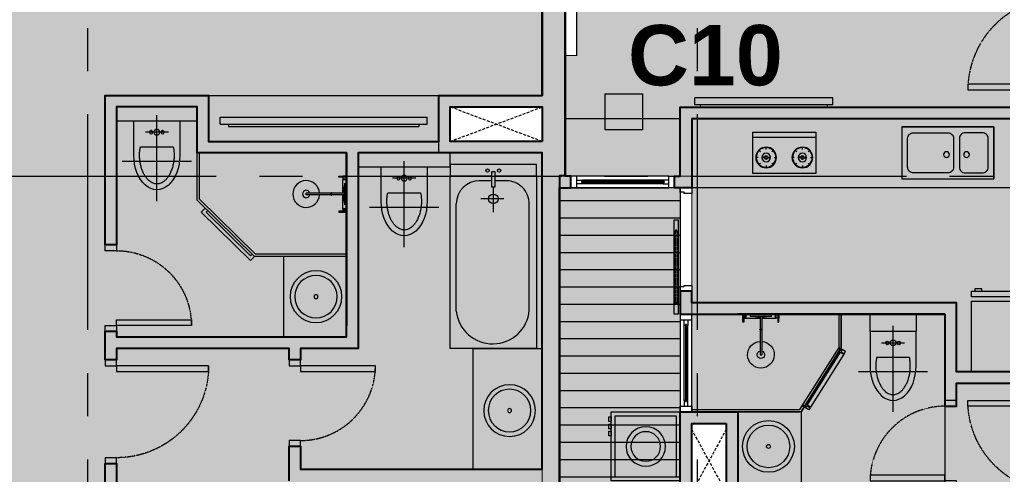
# Model space of a CAD drawing. Header units: millimetres. Extents: x -100356 to 314685, y 446 to 1273965.
# Drawn here: x 45398 to 53940, y 896608 to 900561 of the extents above; entities that cross this region are included whole.
import ezdxf
from ezdxf.enums import TextEntityAlignment as Align

# ---------------------------------------------------------------- set-up
doc = ezdxf.new("R2010")
doc.units = ezdxf.units.MM
for name, pattern in [('A1 - dp$0$DASHED2', [0.375, 0.25, -0.125]), ('A1 - dp$0$HIDDEN', [0.375, 0.25, -0.125]), ('A3 - dp$0$DASHED2', [0.375, 0.25, -0.125]), ('A3 - dp$0$HIDDEN', [0.375, 0.25, -0.125]), ('CENTER', [2, 1.25, -0.25, 0.25, -0.25]), ('Dash', [6, 3, -3])]:
    doc.linetypes.add(name, pattern=pattern)
for name, color, linetype, lineweight in [('$0$TUONG 2', 2, 'Continuous', 35), ('@ color hatch', 7, 'Continuous', 13), ('A.Concrete', 7, 'Continuous', 25), ('A1 - dp$0$A.Door', 4, 'Continuous', 13), ('A1 - dp$0$A.HACH 250', 250, 'Continuous', 5), ('A1 - dp$0$CUA', 5, 'Continuous', 9), ('A1 - dp$0$FURNITURE', 8, 'Continuous', 5), ('A1 - dp$0$TUONG 2', 2, 'Continuous', 25), ('A3 - dp$0$A.HACH 250', 250, 'Continuous', 5), ('A3 - dp$0$CUA', 5, 'Continuous', 9), ('A3 - dp$0$FURNITURE', 8, 'Continuous', 5), ('A3 - dp$0$TUONG 2', 2, 'Continuous', 25), ('Hatch-wall', 251, 'Continuous', 5), ('KÍNH', 150, 'Continuous', 9), ('LGI', 250, 'CENTER', 9), ('luoicot', 30, 'Continuous', 13), ('Text 35', 250, 'Continuous', 15)]:
    doc.layers.add(name, color=color, linetype=linetype, lineweight=lineweight)
doc.styles.add('ARIAL', font='Font - TrueType - Arial Bold.ttf')
doc.styles.add('arial_eng', font='ARIALNI.TTF')

# ---------------------------------------------------------------- blocks, each defined once
blk = doc.blocks.new('A3 - dp$0$A$C4168242D')
at = {"layer": 'A3 - dp$0$FURNITURE'}
for points in [[(300, 750), (300, 0)], [(0, 400), (600, 400)], [(100, 350), (100, 50), (500, 50), (500, 350)], [(157.1, 275.5), (442.9, 275.5)], [(400, 150), (200, 150)]]:
    blk.add_lwpolyline(points, dxfattribs=at)
for centre, radius in [((300, 150), 25), ((250, 150), 15), ((350, 150), 15)]:
    blk.add_circle(centre, radius, dxfattribs=at)
blk.add_ellipse((300, 350), major_axis=(0, 300), ratio=0.666667, start_param=4.712389, end_param=7.853982, dxfattribs=at)
blk.add_open_spline([(442.9, 275.5), (444.5, 283.4), (445.7, 291.4), (448.6, 313.5), (449.6, 327.6), (450.2, 356.1), (449.7, 370.4), (447.3, 398.6), (445.3, 412.5), (439.9, 439.6), (436.5, 452.7), (428.4, 477.8), (423.8, 489.7), (413.4, 512), (407.6, 522.4), (396.4, 539.6), (391.1, 546.8), (380.1, 559.9), (374.4, 565.7), (362.9, 575.9), (357.1, 580.3), (345.5, 587.6), (339.8, 590.6), (328.3, 595.4), (322.7, 597.1), (311.5, 599.4), (306, 600), (294.9, 600), (289.4, 599.5), (278.2, 597.3), (272.6, 595.7), (261.1, 591.1), (255.4, 588.1), (243.8, 580.9), (238, 576.6), (226.5, 566.5), (220.8, 560.8), (209.7, 547.9), (204.4, 540.8), (194.2, 525.3), (189.3, 516.9), (180.4, 498.9), (176.2, 489.4), (168.7, 469.5), (165.4, 459), (159.7, 437.4), (157.3, 426.3), (153.4, 403.6), (152, 392), (150.3, 368.5), (149.9, 356.7), (150.2, 333.1), (150.9, 321.3), (153.2, 298.1), (154.9, 286.7), (157.1, 275.5)], degree=3, knots=[4.428595, 4.428595, 4.428595, 4.428595, 4.521718, 4.521718, 4.681946, 4.681946, 4.842175, 4.842175, 5.002403, 5.002403, 5.162632, 5.162632, 5.32286, 5.32286, 5.483089, 5.483089, 5.615862, 5.615862, 5.748636, 5.748636, 5.88141, 5.88141, 6.014184, 6.014184, 6.146958, 6.146958, 6.279732, 6.279732, 6.412506, 6.412506, 6.545279, 6.545279, 6.678053, 6.678053, 6.810827, 6.810827, 6.943601, 6.943601, 7.076375, 7.076375, 7.209149, 7.209149, 7.341922, 7.341922, 7.474696, 7.474696, 7.60747, 7.60747, 7.740244, 7.740244, 7.873018, 7.873018, 8.005792, 8.005792, 8.137776, 8.137776, 8.137776, 8.137776], dxfattribs=at)
blk = doc.blocks.new('*U286')
for points in [[(-700, 100), (-750, 100), (-750, 0), (-700, 0)], [(0, 100), (-50, 100), (-50, 0), (0, 0)], [(-50, 0), (-100, 0), (-100, -650), (-50, -650)]]:
    blk.add_lwpolyline(points, close=True)
at = {"linetype": 'A3 - dp$0$HIDDEN'}
blk.add_arc((-50, 0), 650, 180, 270, dxfattribs=at)
blk = doc.blocks.new('A3 - dp$0$A$C722D3D91')
at = {"layer": 'A3 - dp$0$FURNITURE', "ltscale": 0.07}
for radius in [225, 185, 17]:
    blk.add_circle((0, 0), radius, dxfattribs=at)
blk = doc.blocks.new('A3 - dp$0$A$C588A0D6B')
at = {"layer": 'A3 - dp$0$FURNITURE'}
for p, q in [((-122, -38), (123, -38)), ((-122, -59), (-122, -38)), ((123, -59), (-122, -59)), ((-11, -64), (-11, -211)), ((9, -65), (9, -211)), ((123, -38), (123, -59)), ((9, -211), (-11, -211)), ((9, -220), (-11, -220)), ((-11, -220), (-11, -507)), ((9, -220), (9, -507)), ((9, -507), (-11, -507))]:
    blk.add_line(p, q, dxfattribs=at)
for points in [[(-178, -37), (-208, -37), (-208, -82), (-178, -82)], [(-208, -37), (-197, -37), (-197, -129), (-208, -129)], [(179, -37), (208, -37), (208, -82), (179, -82)], [(208, -37), (198, -37), (198, -129), (208, -129)]]:
    blk.add_lwpolyline(points, close=True, dxfattribs=at)
blk.add_lwpolyline([(-11, -82), (-171, -82), (-171, -38), (172, -38), (172, -82), (9, -82)], dxfattribs=at)
for centre, radius, start, end in [((0, 431), 505, 255.9943, 268.6524), ((0, 0), 65.5, 243.6552, 296.3448), ((0, 431), 505, 271.0236, 284.0057), ((-8, -215), 5.39, 127.2582, 232.7418), ((6, -215), 5.39, 307.2582, 52.7418), ((-1, -507), 155, 93.8501, 86.1499), ((-1, -507), 43, 104.0595, 75.9405)]:
    blk.add_arc(centre, radius, start, end, dxfattribs=at)
blk = doc.blocks.new('*U96')
for points in [[(-700, 100), (-750, 100), (-750, 0), (-700, 0)], [(0, 100), (-50, 100), (-50, 0), (0, 0)], [(-50, 0), (-100, 0), (-100, -650), (-50, -650)]]:
    blk.add_lwpolyline(points, close=True)
at = {"linetype": 'A3 - dp$0$HIDDEN'}
blk.add_arc((-50, 0), 650, 180, 270, dxfattribs=at)
blk = doc.blocks.new('*U98')
for points in [[(0, 100), (50, 100), (50, 0), (0, 0)], [(850, 100), (900, 100), (900, 0), (850, 0)], [(50, 0), (100, 0), (100, -800), (50, -800)]]:
    blk.add_lwpolyline(points, close=True)
at = {"linetype": 'A3 - dp$0$HIDDEN'}
blk.add_arc((50, 0), 800, 270, 0, dxfattribs=at)
blk = doc.blocks.new('tam nam1500 plus 100')
for p, q in [((-1276.1, 321.7), (-342.6, 321.7)), ((-298.7, -91.8), (-298.7, 108.5)), ((-142.6, 12.9), (-142.6, 121.7)), ((-198.5, 0), (-415.4, 0)), ((-142.6, -112.7), (-142.6, -12.9)), ((-1267.8, -312.7), (-342.6, -312.7))]:
    blk.add_line(p, q)
for points in [[(-100, -12.9), (-100, -375), (-1600, -375), (-1600, 375), (-100, 375), (-100, 12.9)], [(-100, -12.9), (-100, -375), (0, -375), (0, 375), (-100, 375), (-100, 12.9)]]:
    blk.add_lwpolyline(points)
blk.add_lwpolyline([(-198.5, 12.9), (-61.4, 12.9), (-61.4, -12.9), (-198.5, -12.9)], close=True)
for centre, radius in [((-298.7, 0), 41.7), ((-53.5, 49.4), 14.5), ((-53.5, -49.4), 14.5)]:
    blk.add_circle(centre, radius)
for centre, radius, start, end in [((-1241.3, 4.9), 318.7, 96.26491, 265.2417), ((-342.6, 121.7), 200, 0, 90), ((-342.6, -112.7), 200, 270, 0)]:
    blk.add_arc(centre, radius, start, end)
blk = doc.blocks.new('A3 - dp$0$A$C4E823157')
at = {"layer": 'A3 - dp$0$FURNITURE'}
for p, q in [((-600.2, 20), (-600.2, 80)), ((-600.2, 80), (599.8, 80)), ((599.8, 20), (599.8, 80)), ((-600.2, 20), (599.8, 20)), ((-550.8, 20), (-550.8, 0)), ((-550.8, 0), (550.8, 0)), ((550.8, 20), (550.8, 0))]:
    blk.add_line(p, q, dxfattribs=at)
blk = doc.blocks.new('3B2')
at = {"layer": '@ color hatch', "ltscale": 0.5}
h = blk.add_hatch(color=41, dxfattribs=at)
h.dxf.hatch_style = 1
h.paths.add_polyline_path([(7900.5, 0), (7500.2, 0), (7500.2, -102), (200, -102), (200, 196), (-1799.8, 196), (-1799.8, -102), (-3599.9, -102), (-3599.9, 1500), (200.1, 1500), (200.1, 4347.9), (1100.1, 4347.9), (1100.1, 4847.9), (200.1, 4847.9), (200.1, 9800.1), (399.5, 9800.1), (399.5, 11097.9), (3070.3, 11097.9), (3070.3, 11097.9), (4000, 11097.9), (4000, 11097.9), (7500.7, 11097.9), (7500.7, 11000.1), (9000.5, 11000.1), (9000.5, 5148.9), (7500.7, 5151.1), (7500.7, 4750), (7900.5, 4750)])
h.paths.add_polyline_path([(8100.5, 0), (9000, 0), (9000, 4750), (8100.5, 4750)], flags=17)
at = {"layer": 'Hatch-wall', "ltscale": 0.5}
h = blk.add_hatch(color=256, dxfattribs=at)
h.dxf.hatch_style = 1
h.paths.add_polyline_path([(1100.1, -102), (1100.1, -302), (-3799.9, -302), (-3799.9, 200), (-3599.9, 200), (-3599.9, -102)])
h.paths.add_polyline_path([(2300.1, 6647.8), (2400.1, 6647.9), (2400.1, 6547.9), (3900.1, 6547.9), (3900.1, 6647.9), (4000.1, 6647.9), (4000.1, 6397.9), (3900.1, 6397.9), (3900.1, 6447.9), (1900.1, 6447.9), (1900.1, 4847.9), (3200.1, 4847.9), (3200.1, 4447.9), (3900.1, 4447.9), (3900.1, 5647.9), (4000.1, 5647.9), (4000.1, 4347.9), (3100.1, 4347.9), (3100.1, 4747.9), (1100.1, 4747.9), (1100.1, 4347.9), (200.1, 4347.9), (200.1, 1497.9), (-3599.9, 1497.9), (-3599.9, 1500), (-3799.9, 1500), (-3799.9, 1647.9), (0.1, 1647.9), (0.1, 5047.9), (50.1, 5047.9), (50.9, 11298), (950.1, 11297.9), (950.1, 11097.9), (200.1, 11097.9), (200.1, 7697.9), (2400.1, 7697.9), (2400.1, 7397.9), (2300.1, 7397.9), (2300.1, 7597.9), (200.1, 7597.9), (200.1, 4847.9), (1000.1, 4847.9), (1800.1, 4847.9), (1800.1, 6547.9), (2200.1, 6547.9), (2300.1, 6547.9), (2300.1, 6547.8), (2300.1, 6547.8)])
h.paths.add_polyline_path([(200.1, 4747.9), (1000.1, 4747.9), (1000.1, 4447.9), (200.1, 4447.9)], flags=16)
h.paths.add_polyline_path([(3900.1, 11097.9), (3050.1, 11097.9), (3050.1, 11297.9), (4600.1, 11297.9), (4600.1, 11097.9), (4000.1, 11097.9), (4000.1, 8147.9), (4100.1, 8147.9), (4100.1, 8047.9), (4000.1, 8047.9), (4000.1, 7547.9), (3900.1, 7547.9)])
h.paths.add_polyline_path([(8800.5, 8047.9), (5200.1, 8047.9), (5200.1, 7997.9), (5100.1, 7997.9), (5100.1, 8047.9), (5000.1, 8047.9), (5000.1, 8147.9), (8800.5, 8147.9), (8800.5, 8572.9), (9000.5, 8572.9), (9000.5, 7686.9), (8800.5, 7686.9)])
h.paths.add_polyline_path([(9000.5, 5147.9), (9000.5, 5586.9), (8800.5, 5586.9), (8800.5, 5147.9), (7501.1, 5147.9), (7501.1, 5047.9), (5200.1, 5047.9), (5200.1, 7097.9), (5100.1, 7097.9), (5100.1, 4947.9), (7900.5, 4947.9), (7900.5, 4250), (8100.5, 4250), (8100.5, 4947.9), (9000.5, 4947.9)])
h.paths.add_polyline_path([(7900.5, 3450), (8100.5, 3450), (8100.5, 2450), (7900.5, 2450)])
h.paths.add_polyline_path([(3100.1, -102), (7900.5, -102), (7900.5, 250), (8100.5, 250), (8100.5, -102), (9000.5, -102), (9000.5, -302), (3100.1, -302)])
h.paths.add_polyline_path([(8800.5, 11097.9), (5700.1, 11097.9), (5700.1, 11297.9), (9000.5, 11297.9), (9000.5, 11097.9), (9000.5, 10672.9), (8800.5, 10672.9)])
at = {"layer": '@ color hatch', "color": 7, "linetype": 'Dash', "ltscale": 10, "const_width": 10}
blk.add_lwpolyline([(8800.5, 11000.1), (8800.5, 5147.9), (7500.7, 5147.9), (7500.7, 4750), (7900.5, 4750), (7900.5, 0), (7500.2, 0), (7500.2, -102), (200, -102), (200, 200.5), (-1799.8, 197.5), (-1799.8, -105.1), (-3599.9, -102), (-3599.9, 1500), (200.1, 1500), (200.1, 4347.9), (1100.1, 4347.9), (1100.1, 4847.9), (200.1, 4847.9), (200.1, 9800.1)], dxfattribs=at)
at = {"layer": 'A1 - dp$0$CUA'}
for points in [[(1900.1, 5747.9), (2700.1, 5747.9), (3200.1, 5258), (3200.1, 4847.9)], [(1900.1, 5727.9), (2691.9, 5727.9), (3180.1, 5249.6), (3180.1, 4847.9)], [(2700.1, 5747.9), (2735.1, 5783.6), (3163.7, 5363.7), (3128.7, 5328)], [(2721.5, 5726.9), (2735.5, 5741.2), (3121.3, 5363.3), (3107.3, 5349)]]:
    blk.add_lwpolyline(points, dxfattribs=at)
at = {"layer": 'A1 - dp$0$FURNITURE'}
blk.add_lwpolyline([(800.1, 7052.3), (800.1, 6547.9), (200.1, 6547.9), (200.1, 7597.9), (800.1, 7597.9), (800.1, 7052.3)], dxfattribs=at)
for points in [[(1900.1, 5747.9), (2450.1, 5747.9), (2450.1, 6447.9), (1900.1, 6447.9)], [(1800.1, 4967.9), (1000.1, 4967.9), (1000.1, 4847.9), (1800.1, 4847.9)], [(1100.1, 4347.9), (1100.1, 4747.9), (3100.1, 4747.9), (3100.1, 4347.9)], [(3900.1, 4567.9), (3200.1, 4567.9), (3200.1, 4447.9), (3900.1, 4447.9)]]:
    blk.add_lwpolyline(points, close=True, dxfattribs=at)
at = {"layer": 'A1 - dp$0$TUONG 2', "ltscale": 0.5}
for points in [[(0.1, 1647.9), (0.1, 5047.9), (50.1, 5047.9), (50.9, 11298)], [(2400.1, 7697.9), (2400.1, 7397.9), (2300.1, 7397.9), (2300.1, 7597.9), (200.1, 7597.9), (200.1, 4847.9), (1000.1, 4847.9), (1000.1, 4847.9), (1800.1, 4847.9), (1800.1, 6547.9), (2200.1, 6547.9), (2300.1, 6547.9), (2300.1, 6547.8), (2300.1, 6547.8), (2300.1, 6647.8), (2400.1, 6647.9), (2400.1, 6547.9), (3900.1, 6547.9), (3900.1, 6647.9), (4000.1, 6647.9), (4000.1, 6397.9), (3900.1, 6397.9), (3900.1, 6447.9), (1900.1, 6447.9), (1900.1, 4847.9), (3200.1, 4847.9), (3200.1, 4447.9), (3900.1, 4447.9), (3900.1, 5647.9), (4000.1, 5647.9), (4000.1, 4347.9), (3100.1, 4347.9), (3100.1, 4747.9), (1100.1, 4747.9), (1100.1, 4347.9), (200.1, 4347.9), (200.1, 1497.9)], [(4000.1, 5547.9), (4000.1, 4347.9), (3100.1, 4347.9), (3100.1, 4747.9), (1100.1, 4747.9), (1100.1, 4347.9), (200.1, 4347.9)], [(200.1, 1497.9), (200.1, 4347.9)]]:
    blk.add_lwpolyline(points, dxfattribs=at)
blk.add_lwpolyline([(200.1, 4747.9), (1000.1, 4747.9), (1000.1, 4447.9), (200.1, 4447.9)], close=True, dxfattribs=at)
at = {"layer": 'A3 - dp$0$A.HACH 250', "linetype": 'A3 - dp$0$DASHED2', "ltscale": 100}
for p, q in [((1000.1, 4747.9), (200.1, 4447.9)), ((200.1, 4747.9), (1000.1, 4447.9))]:
    blk.add_line(p, q, dxfattribs=at)
at = {"layer": 'A3 - dp$0$TUONG 2', "ltscale": 0.5}
for points in [[(3900.1, 11097.9), (3050.1, 11097.9), (3050.1, 11297.9), (4600.1, 11297.9), (4600.1, 11097.9), (4000.1, 11097.9), (4000.1, 8147.9), (4100.1, 8147.9), (4100.1, 8047.9), (4000.1, 8047.9), (4000.1, 7547.9), (3900.1, 7547.9), (3900.1, 11097.9)], [(3900.1, 6447.9), (1900.1, 6447.9)], [(1900.1, 4847.9), (1900.1, 6347.9)]]:
    blk.add_lwpolyline(points, dxfattribs=at)
at = {"layer": 'A1 - dp$0$FURNITURE', "xscale": -1}
blk.add_blockref('A3 - dp$0$A$C722D3D91', (483.6, 7087.7), dxfattribs=at)
at = {"layer": 'A1 - dp$0$FURNITURE', "rotation": 270}
blk.add_blockref('tam nam1500 plus 100', (625.1, 4947.9), dxfattribs=at)
at = {"layer": 'A1 - dp$0$FURNITURE', "xscale": -1.000000000000003, "rotation": 359.999983060332}
for name, p in [('A3 - dp$0$A$C722D3D91', (2166.7, 6097.4)), ('A3 - dp$0$A$C4168242D', (1700.1, 4917.9)), ('A3 - dp$0$A$C4168242D', (3850.1, 4517.9))]:
    blk.add_blockref(name, p, dxfattribs=at)
at = {"layer": 'A1 - dp$0$FURNITURE', "extrusion": (5.27555e-19, 5.65041e-18, -1), "xscale": -0.7500000000000004, "yscale": 0.7500000000000004, "zscale": -0.7500000000000004, "rotation": 269.9999303536711}
blk.add_blockref('A3 - dp$0$A$C588A0D6B', (-1871.8, 5205.6), dxfattribs=at)
at = {"layer": 'A1 - dp$0$FURNITURE', "extrusion": (5.2756e-19, -5.65041e-18, -1), "xscale": -1.500000000000006, "zscale": -1, "rotation": 180.0000169396664}
blk.add_blockref('A3 - dp$0$A$C4E823157', (-2100.1, 4617.7), dxfattribs=at)
at = {"layer": 'A3 - dp$0$CUA', "xscale": -1, "rotation": 270}
for name, p in [('*U98', (3900.1, 6647.9)), ('*U96', (3900.1, 6397.9))]:
    blk.add_blockref(name, p, dxfattribs=at)
at = {"layer": 'A3 - dp$0$CUA', "rotation": 270}
blk.add_blockref('*U286', (2300.1, 6647.9), dxfattribs=at)
at = {"layer": 'A1 - dp$0$FURNITURE', "style": 'arial_eng'}
blk.add_attdef('AC', text='', height=300, rotation=270, dxfattribs=at).set_placement((8377.7, 2954.8, 0), align=Align.MIDDLE)
blk = doc.blocks.new('*U238')
at = {"layer": 'A1 - dp$0$A.Door', "ltscale": 0.5}
for p, q in [((801, 100), (50, 100)), ((851, 0), (851, 100)), ((50, 0), (801, 0)), ((100, 65), (751, 65)), ((100, 35), (751, 35))]:
    blk.add_line(p, q, dxfattribs=at)
for points in [[(50, 100), (50, 0), (0, 0), (0, 100)], [(801, 100), (801, 0), (851, 0), (851, 100)]]:
    blk.add_lwpolyline(points, close=True, dxfattribs=at)
for points in [[(100, 55), (100, 65), (50, 65), (50, 35), (100, 35), (100, 45), (90, 45), (90, 55), (100, 55)], [(751, 55), (751, 65), (801, 65), (801, 35), (751, 35), (751, 45), (761, 45), (761, 55), (751, 55)]]:
    blk.add_lwpolyline(points, dxfattribs=at)
at = {"layer": 'A1 - dp$0$A.HACH 250', "ltscale": 0.5}
blk.add_lwpolyline([(90, 45), (761, 45), (761, 55), (90, 55)], close=True, dxfattribs=at)
blk = doc.blocks.new('A1 - dp$0$A$C4168242D')
for points in [[(300, 750), (300, 0)], [(0, 400), (600, 400)], [(100, 350), (100, 50), (500, 50), (500, 350)], [(157.1, 275.5), (442.9, 275.5)], [(400, 150), (200, 150)]]:
    blk.add_lwpolyline(points)
for centre, radius in [((300, 150), 25), ((250, 150), 15), ((350, 150), 15)]:
    blk.add_circle(centre, radius)
blk.add_ellipse((300, 350), major_axis=(0, 300), ratio=0.666667, start_param=4.712389, end_param=7.853982)
blk.add_open_spline([(442.9, 275.5), (444.5, 283.4), (445.7, 291.4), (448.6, 313.5), (449.6, 327.6), (450.2, 356.1), (449.7, 370.4), (447.3, 398.6), (445.3, 412.5), (439.9, 439.6), (436.5, 452.7), (428.4, 477.8), (423.8, 489.7), (413.4, 512), (407.6, 522.4), (396.4, 539.6), (391.1, 546.8), (380.1, 559.9), (374.4, 565.7), (362.9, 575.9), (357.1, 580.3), (345.5, 587.6), (339.8, 590.6), (328.3, 595.4), (322.7, 597.1), (311.5, 599.4), (306, 600), (294.9, 600), (289.4, 599.5), (278.2, 597.3), (272.6, 595.7), (261.1, 591.1), (255.4, 588.1), (243.8, 580.9), (238, 576.6), (226.5, 566.5), (220.8, 560.8), (209.7, 547.9), (204.4, 540.8), (194.2, 525.3), (189.3, 516.9), (180.4, 498.9), (176.2, 489.4), (168.7, 469.5), (165.4, 459), (159.7, 437.4), (157.3, 426.3), (153.4, 403.6), (152, 392), (150.3, 368.5), (149.9, 356.7), (150.2, 333.1), (150.9, 321.3), (153.2, 298.1), (154.9, 286.7), (157.1, 275.5)], degree=3, knots=[4.428595, 4.428595, 4.428595, 4.428595, 4.521718, 4.521718, 4.681946, 4.681946, 4.842175, 4.842175, 5.002403, 5.002403, 5.162632, 5.162632, 5.32286, 5.32286, 5.483089, 5.483089, 5.615862, 5.615862, 5.748636, 5.748636, 5.88141, 5.88141, 6.014184, 6.014184, 6.146958, 6.146958, 6.279732, 6.279732, 6.412506, 6.412506, 6.545279, 6.545279, 6.678053, 6.678053, 6.810827, 6.810827, 6.943601, 6.943601, 7.076375, 7.076375, 7.209149, 7.209149, 7.341922, 7.341922, 7.474696, 7.474696, 7.60747, 7.60747, 7.740244, 7.740244, 7.873018, 7.873018, 8.005792, 8.005792, 8.137776, 8.137776, 8.137776, 8.137776])
blk = doc.blocks.new('A1 - dp$0$A$C722D3D91')
at = {"ltscale": 0.07}
for radius in [225, 185, 17]:
    blk.add_circle((0, 0), radius, dxfattribs=at)
blk = doc.blocks.new('A1 - dp$0$A$C588A0D6B')
for p, q in [((-122, -38), (123, -38)), ((-122, -59), (-122, -38)), ((123, -59), (-122, -59)), ((-11, -64), (-11, -211)), ((9, -65), (9, -211)), ((123, -38), (123, -59)), ((9, -211), (-11, -211)), ((9, -220), (-11, -220)), ((-11, -220), (-11, -507)), ((9, -220), (9, -507)), ((9, -507), (-11, -507))]:
    blk.add_line(p, q)
for points in [[(-178, -37), (-208, -37), (-208, -82), (-178, -82)], [(-208, -37), (-197, -37), (-197, -129), (-208, -129)], [(179, -37), (208, -37), (208, -82), (179, -82)], [(208, -37), (198, -37), (198, -129), (208, -129)]]:
    blk.add_lwpolyline(points, close=True)
blk.add_lwpolyline([(-11, -82), (-171, -82), (-171, -38), (172, -38), (172, -82), (9, -82)])
for centre, radius, start, end in [((0, 431), 505, 255.9943, 268.6524), ((0, 0), 65.5, 243.6552, 296.3448), ((0, 431), 505, 271.0236, 284.0057), ((-8, -215), 5.39, 127.2582, 232.7418), ((6, -215), 5.39, 307.2582, 52.7418), ((-1, -507), 155, 93.8501, 86.1499), ((-1, -507), 43, 104.0595, 75.9405)]:
    blk.add_arc(centre, radius, start, end)
blk = doc.blocks.new('A1 - dp$0$A$C487079A1')
for points in [[(33.8, 588.9), (33.8, 600.1), (0, 600.1), (0, 588.9)], [(67.6, 577.7), (67.6, 600.1), (33.8, 600.1), (33.8, 577.7)], [(33.8, 0), (33.8, 11.2), (0, 11.2), (0, 0)], [(67.6, 22.3), (67.6, 0), (33.8, 0), (33.8, 22.3)]]:
    blk.add_lwpolyline(points, close=True)
blk.add_lwpolyline([(33.7, 147.1), (33.7, 27.4), (67, 27.4), (67, 572.7), (33.7, 572.7), (33.7, 147.1)])
blk = doc.blocks.new('*U204')
for points in [[(-700, 100), (-750, 100), (-750, 0), (-700, 0)], [(0, 100), (-50, 100), (-50, 0), (0, 0)], [(-50, 0), (-100, 0), (-100, -650), (-50, -650)]]:
    blk.add_lwpolyline(points, close=True)
at = {"linetype": 'A1 - dp$0$HIDDEN'}
blk.add_arc((-50, 0), 650, 180, 270, dxfattribs=at)
blk = doc.blocks.new('*U205')
for points in [[(-850, 100), (-900, 100), (-900, 0), (-850, 0)], [(0, 100), (-50, 100), (-50, 0), (0, 0)], [(-50, 0), (-100, 0), (-100, -800), (-50, -800)]]:
    blk.add_lwpolyline(points, close=True)
at = {"linetype": 'A1 - dp$0$HIDDEN'}
blk.add_arc((-50, 0), 800, 180, 270, dxfattribs=at)
blk = doc.blocks.new('A1 - dp$0$mb-tulanh700x735')
for p, q in [((368.4, 700), (-368.4, 700)), ((-368.4, 700), (-368.4, 650.9)), ((279.3, 700), (279.3, 720.2)), ((279.3, 720.2), (339.9, 720.2)), ((339.9, 700), (279.3, 700)), ((339.9, 720.2), (339.9, 700)), ((368.4, 650.9), (368.4, 700)), ((-368.4, 650.9), (368.4, 650.9)), ((368.4, 614), (-368.4, 614)), ((-368.4, 614), (-368.4, 0)), ((368.4, 0), (368.4, 614)), ((-368.4, 0), (368.4, 0))]:
    blk.add_line(p, q)
blk = doc.blocks.new('A1 - dp$0$bep')
at = {"layer": 'A1 - dp$0$FURNITURE'}
for p, q in [((0, 358.3), (0, 0)), ((549, 358.3), (0, 358.3)), ((549, 0), (549, 358.3)), ((67.2, 269.2), (50.6, 285.8)), ((116.8, 289.8), (116.8, 313.2)), ((166.4, 269.2), (183, 285.8)), ((382.6, 269.2), (366.1, 285.8)), ((432.3, 289.8), (432.3, 313.2)), ((481.9, 269.2), (498.4, 285.8)), ((46.6, 219.6), (23.2, 219.6)), ((102.7, 223.6), (80.1, 223.6)), ((102.7, 215.5), (80.1, 215.5)), ((130.9, 223.6), (153.5, 223.6)), ((130.9, 215.5), (153.5, 215.5)), ((187, 219.6), (210.4, 219.6)), ((362.1, 219.6), (338.6, 219.6)), ((418.1, 223.6), (395.6, 223.6)), ((418.1, 215.5), (395.6, 215.5)), ((446.4, 223.6), (468.9, 223.6)), ((446.4, 215.5), (468.9, 215.5)), ((502.4, 219.6), (525.9, 219.6)), ((67.2, 170), (50.6, 153.4)), ((116.8, 149.4), (116.8, 126)), ((166.4, 170), (183, 153.4)), ((382.6, 170), (366.1, 153.4)), ((432.3, 149.4), (432.3, 126)), ((481.9, 170), (498.4, 153.4)), ((549, 45), (0, 45)), ((0, 0), (549, 0))]:
    blk.add_line(p, q, dxfattribs=at)
for centre, radius in [((116.8, 219.6), 90), ((116.8, 219.6), 85.5), ((116.8, 219.6), 36.9), ((432.3, 219.6), 90), ((432.3, 219.6), 85.5), ((432.3, 219.6), 36.9), ((116.8, 219.6), 14.7), ((116.8, 219.6), 8.24), ((432.3, 219.6), 14.7), ((432.3, 219.6), 8.24)]:
    blk.add_circle(centre, radius, dxfattribs=at)
blk = doc.blocks.new('A1 - dp$0$crua 450x830')
at = {"layer": 'A1 - dp$0$FURNITURE'}
blk.add_lwpolyline([(400, 10), (-400, 10), (-400, 460), (400, 460)], close=True, dxfattribs=at)
blk.add_lwpolyline([(-400, 10), (400, 10), (400, 460)], dxfattribs=at)
for points in [[(-300, 60), (0, 60, 0.414214), (50, 110), (50, 360, 0.414214), (0, 410), (-300, 410, 0.414214), (-350, 360), (-350, 110, 0.414214)], [(100, 110), (100, 360, -0.414214), (150, 410), (300, 410, -0.414214), (350, 360), (350, 110, -0.414214), (300, 60), (150, 60, -0.414214)]]:
    blk.add_lwpolyline(points, format="xyb", close=True, dxfattribs=at)
for centre in [(-12.5, 250), (162.5, 250)]:
    blk.add_circle(centre, 25, dxfattribs=at)
blk = doc.blocks.new('*U42')
at = {"layer": 'A1 - dp$0$A.Door'}
for p, q in [((117.5, 379.6), (117.5, 999.6)), ((152.5, 999.6), (152.5, 379.6)), ((100, 40), (100, 860))]:
    blk.add_line(p, q, dxfattribs=at)
for points in [[(152.5, 1099.6), (152.5, 999.6), (140, 999.6), (140, 1009.6), (130, 1009.6), (130, 999.6), (117.5, 999.6), (117.5, 1099.6)], [(100, 900), (100, 860), (65, 860), (65, 850), (0, 850), (0, 900)], [(130, 379.6), (130, 369.6), (140, 369.6), (140, 379.6), (152.5, 379.6), (152.5, 279.6), (117.5, 279.6), (117.5, 379.6)], [(65, 50), (65, 40), (100, 40), (100, 0), (0, 0), (0, 50)]]:
    blk.add_lwpolyline(points, close=True, dxfattribs=at)
at = {"layer": 'A1 - dp$0$A.HACH 250', "linetype": 'A1 - dp$0$DASHED2'}
blk.add_lwpolyline([(130, 1009.6), (140, 1009.6), (140, 369.6), (130, 369.6)], close=True, dxfattribs=at)
blk = doc.blocks.new('*U39')
at = {"layer": 'A1 - dp$0$A.Door', "ltscale": 0.5}
for p, q in [((850, 100), (50, 100)), ((900, 0), (900, 100)), ((50, 0), (850, 0)), ((100, 65), (800, 65)), ((100, 35), (800, 35))]:
    blk.add_line(p, q, dxfattribs=at)
for points in [[(50, 100), (50, 0), (0, 0), (0, 100)], [(850, 100), (850, 0), (900, 0), (900, 100)]]:
    blk.add_lwpolyline(points, close=True, dxfattribs=at)
for points in [[(100, 55), (100, 65), (50, 65), (50, 35), (100, 35), (100, 45), (90, 45), (90, 55), (100, 55)], [(800, 55), (800, 65), (850, 65), (850, 35), (800, 35), (800, 45), (810, 45), (810, 55), (800, 55)]]:
    blk.add_lwpolyline(points, dxfattribs=at)
at = {"layer": 'A1 - dp$0$A.HACH 250', "ltscale": 0.5}
blk.add_lwpolyline([(90, 45), (810, 45), (810, 55), (90, 55)], close=True, dxfattribs=at)
blk = doc.blocks.new('A1 - dp$0$A$C6FE626A3')
for p, q in [((-90, 605.7), (-150, 605.7)), ((-150, -594.3), (-150, 605.7)), ((-90, -594.3), (-90, 605.7)), ((-90, 556.6), (-70, 556.6)), ((-70, -544.9), (-70, 556.6)), ((-90, -594.3), (-150, -594.3)), ((-90, -544.9), (-70, -544.9))]:
    blk.add_line(p, q)
blk = doc.blocks.new('A1 - dp$0$MBMAYGIAT')
at = {"layer": 'A1 - dp$0$FURNITURE', "linetype": 'ByBlock'}
for points in [[(0, -350), (700, -350), (700, 350), (0, 350)], [(40, -310), (660, -310), (660, 310), (40, 310)], [(700, 252.6), (725.9, 252.6), (725.9, 300.1), (700, 300.1)], [(700, 180.1), (725.9, 180.1), (725.9, 227.6), (700, 227.6)], [(700, 107.5), (725.9, 107.5), (725.9, 155), (700, 155)]]:
    blk.add_lwpolyline(points, close=True, dxfattribs=at)
for radius in [200, 150]:
    blk.add_circle((350, 0), radius, dxfattribs=at)
blk = doc.blocks.new('2B1')
at = {"layer": '@ color hatch'}
h = blk.add_hatch(color=151, dxfattribs=at)
h.dxf.hatch_style = 1
h.paths.add_polyline_path([(150, 8700), (3100, 8700), (3100, 9800), (150, 9800)])
h.paths.add_polyline_path([(3300, 9600), (3300, 8500), (150, 8500), (150, 8300), (100, 8300), (99.9, 2500.1), (200.1, 2500.1), (200.1, 1050), (600, 1050), (600, 150), (7500.1, 150), (7500.1, 2500), (7600, 2500), (7600, 3550), (6500, 3550), (6500, 5600), (6100, 5600), (6100, 6400), (6400, 6400), (6399.8, 9600.1), (6299.8, 9600.1), (6300, 9600)])
h.paths.add_polyline_path([(7650, 3650), (6600, 3650), (6600, 6900.1), (7650, 6900.1)])
at = {"layer": 'A1 - dp$0$A.HACH 250'}
h = blk.add_hatch(dxfattribs=at)
h.set_pattern_fill('_USER', color=256, scale=150, angle=180, pattern_type=0)
h.set_pattern_definition([(180, (-54170.26, -222487.5), (-6e-14, -150), [])])
h.paths.add_polyline_path([(6600, 3749.5), (7650, 3749.9), (7650, 6225.2), (6600, 6224.8)])
at = {"layer": 'Hatch-wall', "ltscale": 0.5}
h = blk.add_hatch(color=256, dxfattribs=at)
h.dxf.hatch_style = 1
h.paths.add_polyline_path([(3300, 9600), (3800, 9600), (3800, 9800), (3300, 9800), (3100, 9800), (3100, 8700), (2750, 8700), (2750, 8500), (3200, 8500), (3200, 6350), (3300, 6350), (3300, 8700), (3300, 8900)])
h.paths.add_polyline_path([(6400, 9800), (6600, 9800), (6600, 6300), (6600, 5600), (6100, 5600), (6100, 5700), (6100, 5700), (6100, 5700), (6100, 6300), (4300, 6300), (4300, 6250), (4200, 6250), (4200, 6400), (6400, 6400), (6400, 6399.7), (6400, 9600), (5900, 9600), (5900, 9800)])
h.paths.add_polyline_path([(6200, 5700), (6200, 6300), (6500, 6300), (6500, 5700)], flags=16)
h = blk.add_hatch(color=256, dxfattribs=at)
h.dxf.hatch_style = 1
h.paths.add_polyline_path([(7600, 150), (3600, 150), (3600, 1750), (3600, 1850), (3300, 1850), (3300, 1950), (3200, 1950), (3200, 1850), (3200, 1750), (3500, 1750), (3500, 150), (3150, 150), (3150, 0), (7700, 0), (7700, 6300), (7650, 6300), (7650, 3650), (7600, 3650), (7550, 3650), (7550, 3550), (7600, 3550)])
h = blk.add_hatch(color=256, dxfattribs=at)
h.dxf.hatch_style = 1
h.paths.add_polyline_path([(3300, 2950), (3300, 2850), (3200, 2850), (3200, 3650), (3300, 3650), (3300, 3050), (6500, 3050), (6500, 3650), (6600, 3650), (6650, 3650), (6650, 3550), (6600, 3550), (6600, 3050), (6600, 2950)])
h.paths.add_polyline_path([(4300, 4750), (4300, 5550), (4200, 5550), (4200, 5350), (3300, 5350), (3300, 5450), (3200, 5450), (3200, 5250), (3300, 5250), (4200, 5250), (4200, 4750), (4200, 4650), (6500, 4650), (6500, 4550), (6600, 4550), (6600, 4750)])
at = {"layer": '@ color hatch', "color": 7, "linetype": 'Dash', "ltscale": 10, "const_width": 10}
blk.add_lwpolyline([(3300, 9600), (3300, 8500), (150, 8500), (150, 8300), (100, 8300), (100, 2500.1), (200.1, 2500.1), (200.1, 1050), (600, 1050), (600, 150), (7500.1, 150), (7500.1, 2500), (7600, 2500), (7600, 3550), (6500, 3550), (6500, 5600), (6100, 5600), (6100, 6400), (6400, 6400), (6400, 8300.1), (6300, 8300.1), (6300, 9600)], close=True, dxfattribs=at)
at = {"layer": '@ color hatch', "color": 7, "linetype": 'Dash', "ltscale": 10, "const_width": 10, "elevation": 0}
blk.add_lwpolyline([(7650, 3650), (6600, 3650), (6600, 6900.1), (7650, 6900.1)], close=True, dxfattribs=at)
at = {"layer": 'A1 - dp$0$A.HACH 250', "linetype": 'A1 - dp$0$DASHED2', "ltscale": 100}
for p, q in [((6200, 5750), (6500, 6300)), ((6200, 6300), (6500, 5750))]:
    blk.add_line(p, q, dxfattribs=at)
at = {"layer": 'A1 - dp$0$CUA'}
blk.add_line((4300, 5550), (4300, 6200), dxfattribs=at)
at = {"layer": 'A1 - dp$0$FURNITURE'}
blk.add_line((6600, 3050), (7600, 3050), dxfattribs=at)
for points in [[(6100, 5600), (5550, 5600), (5550, 6300), (6100, 6300)], [(4950, 4900), (4950, 4750), (4550, 4750), (4550, 4900)], [(3300, 3650.3), (6500, 3650.3), (6500, 3050.3), (3300, 3050.3)], [(6929.3, 3147), (7252.7, 3147), (7252.7, 2833.2), (6929.3, 2833.2)]]:
    blk.add_lwpolyline(points, close=True, dxfattribs=at)
at = {"layer": 'A1 - dp$0$TUONG 2', "ltscale": 0.5}
for points in [[(6400, 9800), (6600, 9800), (6600, 6300), (6600, 5600), (6100, 5600), (6100, 5700), (6100, 5700), (6100, 5700), (6100, 6300), (4300, 6300), (4300, 6250), (4200, 6250), (4200, 6400), (6400, 6400), (6400, 6399.7), (6400, 9600), (5900, 9600), (5900, 9800)], [(3300, 2950), (3300, 2850), (3200, 2850), (3200, 3650), (3300, 3650), (3300, 3050), (6500, 3050), (6500, 3650), (6600, 3650), (6650, 3650), (6650, 3550), (6600, 3550), (6600, 3050), (6600, 2950)]]:
    blk.add_lwpolyline(points, close=True, dxfattribs=at)
for points in [[(7700, 6300), (7650, 6300), (7650, 3650), (7600, 3650), (7550, 3650), (7550, 3550), (7600, 3550), (7600, 150), (3600, 150), (3600, 1750), (3600, 1850), (3300, 1850), (3300, 1950), (3200, 1950), (3200, 1850), (3200, 1750), (3500, 1750), (3500, 150), (3150, 150), (3150, 0), (7700, 0)], [(6200, 5700), (6200, 6300), (6500, 6300), (6500, 5700), (6200, 5700)], [(4300, 4750), (4300, 5550), (4200, 5550), (4200, 5350), (3300, 5350), (3300, 5450), (3200, 5450), (3200, 5250), (4200, 5250), (4200, 5250), (4200, 5250), (4200, 4750), (4200, 4650), (6500, 4650), (6500, 4550), (6600, 4550), (6600, 4750), (6600, 4750), (4300, 4750), (6100, 4750)]]:
    blk.add_lwpolyline(points, dxfattribs=at)
at = {"layer": 'KÍNH'}
for points in [[(5550, 5600), (6500, 5600), (6500, 4750), (5200, 4750), (5200, 5043.8), (5550, 5600)], [(6500, 5600), (5550, 5600), (5200, 5043.8), (5200, 4750)], [(6500, 5580), (5561.5, 5580), (5220, 5038.4), (5220, 4750)]]:
    blk.add_lwpolyline(points, dxfattribs=at)
at = {"layer": 'A1 - dp$0$A.Door'}
blk.add_blockref('*U42', (6500, 3650), dxfattribs=at)
at = {"layer": 'A1 - dp$0$CUA', "xscale": -1.000000000000003, "rotation": 90}
blk.add_blockref('*U205', (3300, 5450), dxfattribs=at)
at = {"layer": 'A1 - dp$0$CUA', "rotation": 90}
for name, p in [('*U204', (4300, 6250)), ('*U205', (3300, 2850))]:
    blk.add_blockref(name, p, dxfattribs=at)
at = {"layer": 'A1 - dp$0$FURNITURE', "extrusion": (-5.2756e-19, -5.65041e-18, -1), "xscale": 0.8571428571428522, "yscale": 0.8571428571428522, "zscale": -0.8571428571428521, "rotation": 179.9999830603336}
blk.add_blockref('A1 - dp$0$MBMAYGIAT', (-6600, 5900), dxfattribs=at)
at = {"layer": 'A1 - dp$0$FURNITURE'}
for name, p, rotation in [('A1 - dp$0$A$C722D3D91', (5833.4, 5899.7), 1.693966794735431e-05), ('A1 - dp$0$A$C4168242D', (4450, 4850), 1.693966789646544e-05)]:
    blk.add_blockref(name, p, dxfattribs=dict(at, rotation=rotation))
at = {"layer": 'A1 - dp$0$FURNITURE', "extrusion": (2.97971e-18, -2.01948e-28, -1), "zscale": -1, "rotation": 180}
blk.add_blockref('A1 - dp$0$mb-tulanh700x735', (-3700, 5250), dxfattribs=at)
at = {"layer": 'A1 - dp$0$FURNITURE', "extrusion": (5.65041e-18, 5.27555e-19, -1), "xscale": 0.7499999999999962, "yscale": 0.7499999999999962, "zscale": -0.7499999999999963, "rotation": 180.0000696463277}
blk.add_blockref('A1 - dp$0$A$C588A0D6B', (-5899.7, 4721.6), dxfattribs=at)
at = {"layer": 'A1 - dp$0$FURNITURE', "xscale": -1}
for name, p in [('A1 - dp$0$crua 450x830', (4273.5, 3111.8)), ('A1 - dp$0$bep', (5970.6, 3167.6))]:
    blk.add_blockref(name, p, dxfattribs=at)
at = {"layer": 'A1 - dp$0$FURNITURE', "xscale": -1, "rotation": 270}
blk.add_blockref('A1 - dp$0$A$C6FE626A3', (5869.1, 3020), dxfattribs=at)
at = {"layer": 'A1 - dp$0$TUONG 2', "rotation": 270}
blk.add_blockref('*U238', (6500, 5600), dxfattribs=at)
at = {"layer": 'A1 - dp$0$TUONG 2'}
blk.add_blockref('*U39', (6650, 3550), dxfattribs=at)
at = {"layer": 'KÍNH', "extrusion": (5.03698e-18, -3.17661e-18, -1), "zscale": -0.9999999999999996, "rotation": 32.23787543639293}
blk.add_blockref('A1 - dp$0$A$C487079A1', (-5220, 5038.4), dxfattribs=at)
at = {"layer": 'A1 - dp$0$FURNITURE', "style": 'arial_eng'}
blk.add_attdef('AC', text='', height=300, dxfattribs=at).set_placement((7131.1, 6568.6, 0), align=Align.MIDDLE)
blk = doc.blocks.new('X-GRID')
at = {"layer": 'LGI', "ltscale": 1500}
for p, q in [((-19050, 49486.8), (-19050, -7272.6)), ((-13750, 49486.8), (-13750, -7272.6)), ((5008.8, 36150), (-57318.6, 36150))]:
    blk.add_line(p, q, dxfattribs=at)
blk = doc.blocks.new('A$C60262ED2')
at = {"rotation": 180}
blk.add_blockref('X-GRID', (7408.8, 51484, 0), dxfattribs=at)
at = {"layer": 'Text 35', "ltscale": 1000, "style": 'ARIAL'}
blk.add_text('C10', height=525, dxfattribs=at).set_placement((25854, 16123.7, 0))
blk = doc.blocks.new('column')
at = {"layer": 'luoicot', "ltscale": 0.5}
blk.add_blockref('A$C60262ED2', (-47108.6, -40383.9, 0), dxfattribs=at)

msp = doc.modelspace()

# ---------------------------------------------------------------- block references
at = {"layer": '$0$TUONG 2', "ltscale": 0.5, "rotation": 180}
msp.add_blockref('3B2', (50140.4, 904250.2, 0), dxfattribs=at)
at = {"layer": '$0$TUONG 2', "color": 0, "ltscale": 0.5, "rotation": 180}
msp.add_blockref('2B1', (57740.4, 902750.2, 0), dxfattribs=at)
at = {"layer": 'A.Concrete'}
msp.add_blockref('column', (71940.7, 924250, 0), dxfattribs=at)

doc.saveas('drawing.dxf')
